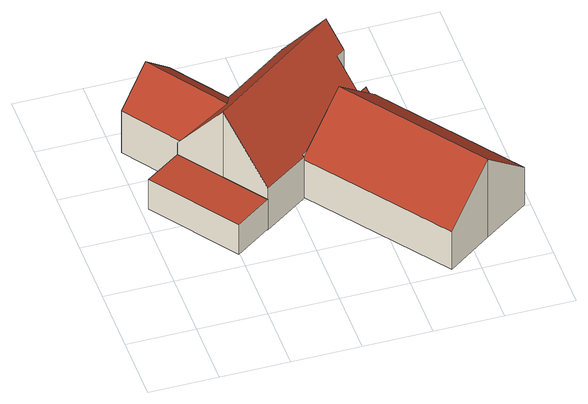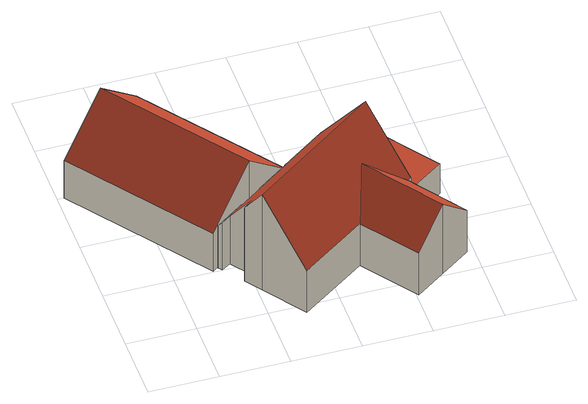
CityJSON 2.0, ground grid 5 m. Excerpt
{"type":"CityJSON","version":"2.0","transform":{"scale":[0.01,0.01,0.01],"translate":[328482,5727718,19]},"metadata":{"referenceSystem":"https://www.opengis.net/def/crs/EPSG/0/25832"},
"CityObjects":{
"building1":{"type":"Building","attributes":{"Geometrietyp2DReferenz":"3000","Gemeindeschluessel":"05170048","function":"31001_1010","roofType":"1000","measuredHeight":2.66},"address":[{"country":"Germany","locality":"Wesel","thoroughfareNumber":"112","thoroughfareName":"Bislicher Straße"}],"geometry":[{"type":"Solid","lod":"2","boundaries":[[[[0,1,2,3]],[[4,5,1,0]],[[6,7,5,4]],[[3,2,7,6]],[[4,0,3,6]],[[1,5,7,2]]]],"semantics":{"surfaces":[{"type":"WallSurface"},{"type":"RoofSurface"},{"type":"GroundSurface"}],"values":[[0,0,0,0,1,2]]}}]},
"building2":{"type":"Building","attributes":{"Gemeindeschluessel":"05170048","Geometrietyp2DReferenz":"3000","function":"31001_1010"},"address":[{"country":"Germany","locality":"Wesel","thoroughfareNumber":"112","thoroughfareName":"Bislicher Straße"}],"children":["building2-1","building2-2"]},
"building2-1":{"type":"BuildingPart","attributes":{"roofType":"3100","measuredHeight":8.62},"parents":["building2"],"geometry":[{"type":"Solid","lod":"2","boundaries":[[[[8,9,10,11]],[[12,13,9,8]],[[14,15,16,17]],[[18,19,15,14]],[[20,21,19,18]],[[22,23,21,20]],[[24,25,23,22]],[[26,27,25,24]],[[28,29,27,26]],[[30,31,29,28]],[[32,33,31,30]],[[34,35,33,32]],[[36,37,35,34]],[[11,10,37,36]],[[18,14,17,12,8,11,20]],[[36,34,32,30,28,26,24,22,20,11]],[[9,13,16,15,19,21,23,25,27,29,31,33,35,37,10]],[[17,16,13,12]]]],"semantics":{"surfaces":[{"type":"WallSurface"},{"type":"RoofSurface"},{"type":"GroundSurface"},{"type":"ClosureSurface"}],"values":[[0,0,0,0,0,0,0,0,0,0,0,0,0,0,1,1,2,3]]}}]},
"building2-2":{"type":"BuildingPart","attributes":{"roofType":"5000","measuredHeight":6.25},"parents":["building2"],"geometry":[{"type":"Solid","lod":"2","boundaries":[[[[38,39,13,12]],[[40,41,39,38]],[[42,43,41,40]],[[44,15,43,42]],[[17,16,15,44]],[[45,40,38,12]],[[12,17,45]],[[17,44,42,40,45]],[[39,41,43,15,16,13]],[[12,13,16,17]]]],"semantics":{"surfaces":[{"type":"WallSurface"},{"type":"RoofSurface"},{"type":"GroundSurface"},{"type":"ClosureSurface"}],"values":[[0,0,0,0,0,1,1,1,2,3]]}}]},
"building3":{"type":"Building","attributes":{"Geometrietyp2DReferenz":"3000","Gemeindeschluessel":"05170048","function":"31001_1010","roofType":"3100","measuredHeight":7.02},"address":[{"country":"Germany","locality":"Wesel","thoroughfareNumber":"112","thoroughfareName":"Bislicher Straße"}],"geometry":[{"type":"Solid","lod":"2","boundaries":[[[[46,47,48,49]],[[50,51,47,46]],[[52,53,51,50]],[[54,55,53,52]],[[56,57,55,54]],[[58,59,57,56]],[[60,61,59,58]],[[49,48,61,60]],[[46,49,60,58,50]],[[56,54,52,50,58]],[[47,51,53,55,57,59,61,48]]]],"semantics":{"surfaces":[{"type":"WallSurface"},{"type":"RoofSurface"},{"type":"GroundSurface"}],"values":[[0,0,0,0,0,0,0,0,1,1,2]]}}]}
},
"vertices":[
[488,608,355],[488,608,89],[749,790,89],[749,790,355],[48,1222,355],[48,1222,89],[310,1401,355],[310,1401,89],
[310,1401,456],[310,1401,80],[530,1096,80],[530,1096,943],[334,1418,456],[334,1418,80],[770,1729,454],[770,1729,80],[771,1727,80],[771,1727,456],[1251,2067,457],[1251,2067,80],[1466,1766,942],[1466,1766,80],[1554,1643,742],[1554,1643,80],[1490,1596,743],[1490,1596,80],[1594,1451,507],[1594,1451,80],[1659,1497,507],[1659,1497,80],[1681,1465,456],[1681,1465,80],[1067,1028,464],[1067,1028,80],[1074,1018,447],[1074,1018,80],[749,790,456],[749,790,80],
[49,1819,456],[49,1819,80],[267,1975,705],[267,1975,80],[485,2130,456],[485,2130,80],[770,1729,456],[665,1415,705],
[1067,1028,425],[1067,1028,87],[1074,1018,87],[1074,1018,425],[1395,1262,788],[1395,1262,87],[1681,1465,472],[1681,1465,87],[1724,1495,425],[1724,1495,87],[2453,502,425],[2453,502,87],[2127,271,788],[2127,271,87],[1801,40,425],[1801,40,87]
]}
